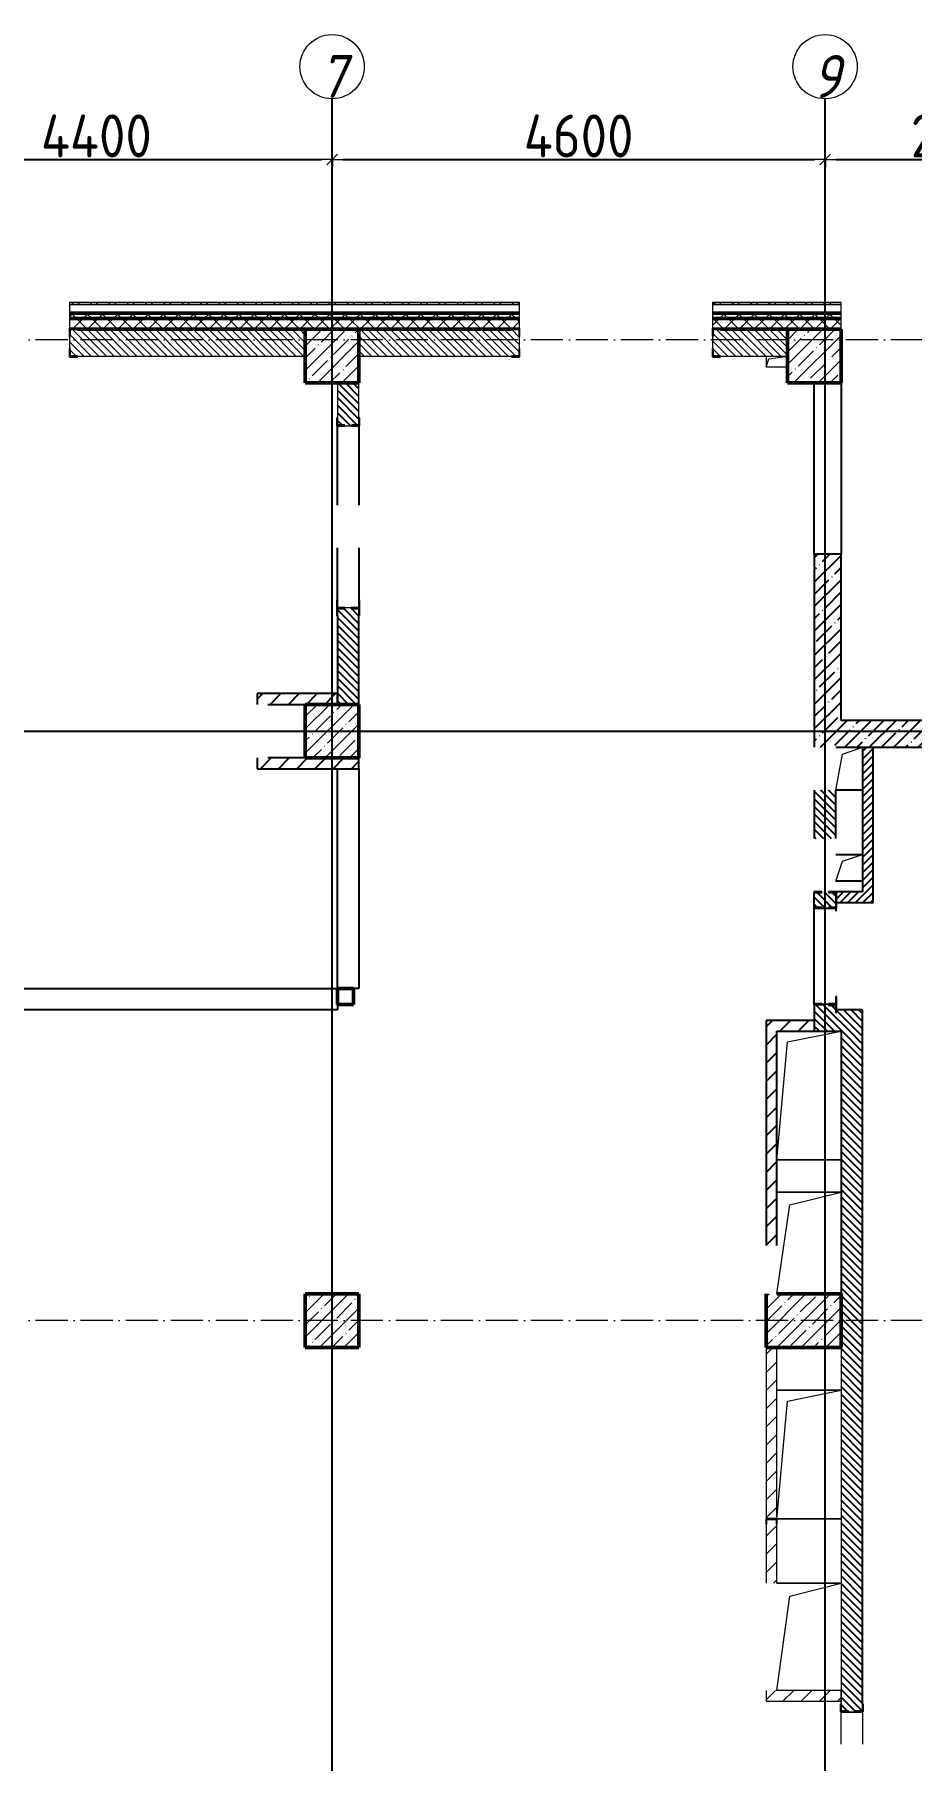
# Model space of a CAD drawing. Header units: millimetres. Extents: x -135211 to 49383, y -8033 to 228499.
# Drawn here: x -122870 to -114686, y 162310 to 178413 of the extents above; entities that cross this region are included whole.
import ezdxf

# ---------------------------------------------------------------- set-up
doc = ezdxf.new("R2010")
doc.units = ezdxf.units.MM
doc.linetypes.add('50_200_ШТРИХ_1Т_ш5_п1_п1_', pattern=[700, 500, -100, 0, -100])
for name, color, linetype, lineweight in [('A-____-____-DIMS', 7, 'Continuous', 9), ('A-FLOR-____-OTLN', 7, 'Continuous', 9), ('A-GENM-____-MCUT', 7, 'Continuous', 25), ('A-GENM-____-OTLN', 7, 'Continuous', 9), ('A-GENM-____-OTLN-1', 7, 'Continuous', 25), ('A-WALL-____-MCUT-2', 7, 'Continuous', 50), ('A-WALL-____-MCUT-3', 7, 'Continuous', 9), ('A-WALL-____-PATT-1', 7, 'Continuous', 9), ('A-WALL-FNSH-MCUT-1', 7, 'Continuous', 9), ('I-WALL-____-OTLN', 7, 'Continuous', 9), ('S-COLS-____-MCUT', 7, 'Continuous', 50), ('S-COLS-____-OTLN', 7, 'Continuous', 9), ('S-GRID-____-IDEN', 7, 'Continuous', 9), ('S-GRID-____-OTLN-1', 7, '50_200_ШТРИХ_1Т_ш5_п1_п1_', 9)]:
    doc.layers.add(name, color=color, linetype=linetype, lineweight=lineweight)
doc.styles.add('ISOCPEUR_I', font='isocpeui.ttf', dxfattribs={"width": 0.9, "height": 2.5})
doc.styles.add('СПДС', font='isocpeur.ttf', dxfattribs={"width": 0.9})
doc.dimstyles.new('Размера А3', dxfattribs={"dimtxt": 200, "dimasz": 100, "dimexe": 70, "dimexo": 100, "dimgap": 20, "dimtad": 1, "dimdec": 0, "dimrnd": 10, "dimzin": 0, "dimdsep": 46, "dimtxsty": 'СПДС', "dimblk": 'ARROWHEAD_6', "dimcen": 1, "dimclrd": 256, "dimclre": 256, "dimclrt": 256, "dimazin": 0, "dimtfac": 1, "dimtdec": 0, "dimtmove": 2, "dimatfit": 3, "dimfxl": 1, "dimtolj": 1, "dimtzin": 0, "dimarcsym": 0})
pattern_1 = [(135, (-129942.255, 127932.027), (-35.35534, -35.35534), [])]
pattern_2 = [(45, (-129942.25, 127932.03), (-70.71068, 70.71068), []), (135, (-129942.25, 127932.03), (-70.71068, -70.71068), [])]
pattern_3 = [(45, (-129942.25, 127932.03), (-114.04925, 114.04925), []), (45, (-129828.2, 127932.03), (-114.04925, 114.04925), [201.612, -40.322, 3.353, -36.97])]
pattern_4 = [(45, (-129942.255, 127932.027), (-35.35534, 35.35534), [])]
pattern_5 = [(45, (-129942.25, 127932.03), (-84.8528, 84.8528), [])]

# ---------------------------------------------------------------- blocks, each defined once
blk = doc.blocks.new('BSC_Колонна _Прямоугольная - 500х500-V12-АР1_План отверстий 3 этажа в осях 1-64_А-ГГ')
at = {"layer": 'S-COLS-____-OTLN'}
h = blk.add_hatch(dxfattribs=at)
h.set_pattern_fill('FP_46', color=256, style=0, pattern_type=2)
h.set_pattern_definition([(45, (-9850, -43981.04), (-114.04925, 114.04925), []), (45, (-9735.95, -43981.04), (-114.04925, 114.04925), [201.613, -40.323, 3.353, -36.97])])
h.paths.add_polyline_path([(-250, -250), (250, -250), (250, 250), (-250, 250)], flags=0)
at = {"layer": 'S-COLS-____-MCUT'}
for p, q in [((250, 250), (-250, 250)), ((-250, 250), (-250, -250)), ((250, -250), (250, 250)), ((-250, -250), (250, -250))]:
    blk.add_line(p, q, dxfattribs=at)
blk = doc.blocks.new('BSC_Колонна _Прямоугольная - 500х500-V78-АР1_План отверстий 3 этажа в осях 1-64_А-ГГ')
at = {"layer": 'S-COLS-____-OTLN'}
h = blk.add_hatch(dxfattribs=at)
h.set_pattern_fill('FP_115', color=256, style=0, pattern_type=2)
h.set_pattern_definition([(45, (-9850, -47481.04), (-114.04925, 114.04925), []), (45, (-9735.95, -47481.04), (-114.04925, 114.04925), [201.613, -40.323, 3.353, -36.97])])
h.paths.add_polyline_path([(-250, -250), (250, -250), (250, 250), (-250, 250)], flags=0)
at = {"layer": 'S-COLS-____-MCUT'}
for p, q in [((250, 250), (-250, 250)), ((-250, 250), (-250, -250)), ((250, -250), (250, 250)), ((-250, -250), (250, -250))]:
    blk.add_line(p, q, dxfattribs=at)
blk = doc.blocks.new('BSC_Колонна _Прямоугольная - 500х500-V79-АР1_План отверстий 3 этажа в осях 1-64_А-ГГ')
at = {"layer": 'S-COLS-____-OTLN'}
h = blk.add_hatch(dxfattribs=at)
h.set_pattern_fill('FP_116', color=256, style=0, pattern_type=2)
h.set_pattern_definition([(45, (-9850, -38481.04), (-114.04925, 114.04925), []), (45, (-9735.95, -38481.04), (-114.04925, 114.04925), [201.613, -40.323, 3.353, -36.97])])
h.paths.add_polyline_path([(-250, -250), (250, -250), (250, 250), (-250, 250)], flags=0)
at = {"layer": 'S-COLS-____-MCUT'}
for p, q in [((250, 250), (-250, 250)), ((-250, 250), (-250, -250)), ((250, -250), (250, 250)), ((-250, -250), (250, -250))]:
    blk.add_line(p, q, dxfattribs=at)
blk = doc.blocks.new('BSC_Колонна _Прямоугольная - 500х700-V128-АР1_План отверстий 3 этажа в осях 1-64_А-ГГ')
at = {"layer": 'S-COLS-____-OTLN'}
h = blk.add_hatch(dxfattribs=at)
h.set_pattern_fill('FP_151', color=256, style=0, pattern_type=2)
h.set_pattern_definition([(315, (-38481.04, 14250), (114.04925, 114.04925), []), (315, (-38481.04, 14135.95), (114.04925, 114.04925), [201.613, -40.323, 3.353, -36.97])])
h.paths.add_polyline_path([(-250, -350), (250, -350), (250, 350), (-250, 350), (-250, 124)], flags=0)
at = {"layer": 'S-COLS-____-MCUT'}
for p, q in [((250, 350), (-250, 350)), ((-250, 350), (-250, -350)), ((250, -350), (250, 250)), ((-250, -350), (250, -350))]:
    blk.add_line(p, q, dxfattribs=at)
blk = doc.blocks.new('Фахверк_СКБ_Уголок - 250_2700-27497298-АР1_План отверстий 3 этажа в осях 1-64_А-ГГ')
at = {"layer": 'A-GENM-____-MCUT'}
for p, q in [((200, 181), (125, 181)), ((125, 181), (125, 106)), ((131, 106), (131, 175)), ((131, 175), (200, 175)), ((200, 175), (200, 181)), ((125, 106), (131, 106)), ((131, -6), (125, -6)), ((125, -6), (125, -81)), ((125, -81), (200, -81)), ((131, -75), (131, -6)), ((200, -75), (131, -75)), ((200, -81), (200, -75))]:
    blk.add_line(p, q, dxfattribs=at)
blk = doc.blocks.new('Фахверк_СКБ_Уголок - 200_3960_зеркало-28268689-АР1_План отверстий 3 этажа в осях 1-64_А-ГГ')
at = {"layer": 'A-GENM-____-MCUT'}
for p, q in [((200, 156), (125, 156)), ((125, 156), (125, 81)), ((125, 81), (131, 81)), ((131, 19), (125, 19)), ((125, 19), (125, -56)), ((131, 81), (131, 150)), ((131, 150), (200, 150)), ((131, -50), (131, 19)), ((200, 150), (200, 156)), ((125, -56), (200, -56)), ((200, -50), (131, -50)), ((200, -56), (200, -50))]:
    blk.add_line(p, q, dxfattribs=at)
blk = doc.blocks.new('154_Стойка_СКБ_Уголок - СМ-2480_200-28447058-АР1_План отверстий 3 этажа в осях 1-64_А-ГГ')
at = {"layer": 'A-GENM-____-MCUT'}
for p, q in [((125, 156), (125, 81)), ((200, 156), (125, 156)), ((125, 81), (131, 81)), ((131, 19), (125, 19)), ((125, 19), (125, -56)), ((131, 81), (131, 150)), ((131, 150), (200, 150)), ((131, -50), (131, 19)), ((200, 150), (200, 156)), ((125, -56), (200, -56)), ((200, -50), (131, -50)), ((200, -56), (200, -50))]:
    blk.add_line(p, q, dxfattribs=at)
blk = doc.blocks.new('Стойка_Влож_Полоса боковая - Полоса-28346330-АР1_План отверстий 3 этажа в осях 1-64_А-ГГ')
at = {"layer": 'A-GENM-____-OTLN'}
for p, q in [((-5, -31), (-5, 31)), ((0, 31), (0, -31))]:
    blk.add_line(p, q, dxfattribs=at)
blk = doc.blocks.new('Стойка_Влож_Уголок - Уголок-28346305-АР1_План отверстий 3 этажа в осях 1-64_А-ГГ')
at = {"layer": 'A-GENM-____-MCUT'}
for p, q in [((75, 75), (0, 75)), ((0, 0), (6, 0)), ((6, 69), (75, 69)), ((6, 0), (6, 69)), ((75, 69), (75, 75))]:
    blk.add_line(p, q, dxfattribs=at)
blk = doc.blocks.new('154_Стойка_СКБ_Уголок - СМ-2480_200-28346303-АР1_План отверстий 3 этажа в осях 1-64_А-ГГ')
at = {"layer": 'A-GENM-____-MCUT'}
for p, q in [((125, 156), (125, 81)), ((200, 156), (125, 156)), ((125, 81), (131, 81)), ((131, 19), (125, 19)), ((125, 19), (125, -56)), ((131, 81), (131, 150)), ((131, 150), (200, 150)), ((131, -50), (131, 19)), ((200, 150), (200, 156)), ((125, -56), (200, -56)), ((200, -50), (131, -50)), ((200, -56), (200, -50))]:
    blk.add_line(p, q, dxfattribs=at)
blk = doc.blocks.new('Стойка_Влож_Полоса боковая - Полоса-28213942-АР1_План отверстий 3 этажа в осях 1-64_А-ГГ')
at = {"layer": 'A-GENM-____-OTLN'}
for p, q in [((-5, 60), (0, 60)), ((-5, -60), (-5, 60)), ((0, 31), (0, -31)), ((0, -60), (-5, -60))]:
    blk.add_line(p, q, dxfattribs=at)
blk = doc.blocks.new('Стойка_Влож_Уголок_Опорный - Уголок-28213941-АР1_План отверстий 3 этажа в осях 1-64_А-ГГ')
at = {"layer": 'A-GENM-____-OTLN'}
for p, q in [((-212, -6), (-212, 0)), ((0, 0), (0, -6)), ((-212, -75), (-212, -6)), ((-212, -6), (-206, -6)), ((-212, -75), (-206, -75)), ((-6, -6), (0, -6)), ((-6, -75), (0, -75)), ((0, -6), (0, -75))]:
    blk.add_line(p, q, dxfattribs=at)
blk = doc.blocks.new('Фахверк_СКБ_Уголок - 200_3960-28268576-АР1_План отверстий 3 этажа в осях 1-64_А-ГГ')
at = {"layer": 'A-GENM-____-MCUT'}
for p, q in [((200, 156), (125, 156)), ((125, 156), (125, 81)), ((125, 81), (131, 81)), ((131, 19), (125, 19)), ((125, 19), (125, -56)), ((131, 81), (131, 150)), ((131, 150), (200, 150)), ((131, -50), (131, 19)), ((200, 150), (200, 156)), ((125, -56), (200, -56)), ((200, -50), (131, -50)), ((200, -56), (200, -50))]:
    blk.add_line(p, q, dxfattribs=at)
blk = doc.blocks.new('154_Фахверк_СКБ_Швеллер - Тип_100_3960-28318856-АР1_План отверстий 3 этажа в осях 1-64_А-ГГ')
at = {"layer": 'A-GENM-____-MCUT'}
for p, q in [((175, 50), (125, 50)), ((125, 50), (125, -50)), ((128, 47), (175, 47)), ((128, -47), (128, 47)), ((175, 47), (175, 50)), ((125, -50), (175, -50)), ((175, -47), (128, -47)), ((175, -50), (175, -47))]:
    blk.add_line(p, q, dxfattribs=at)
blk = doc.blocks.new('AR_Отверстие прямоугольное _в плите_ - AR_Отверстие прямоугольное _в плите_-30459204-АР1_План отверстий 3 этажа в осях 1-64_А-ГГ')
at = {"layer": 'A-GENM-____-OTLN'}
for p, q in [((-63, 137), (125, 200)), ((-125, -200), (-63, 137)), ((-125, -200), (125, -200))]:
    blk.add_line(p, q, dxfattribs=at)
blk = doc.blocks.new('AR_Отверстие прямоугольное _в плите_ - AR_Отверстие прямоугольное _в плите_-30458064-АР1_План отверстий 3 этажа в осях 1-64_А-ГГ')
at = {"layer": 'A-GENM-____-OTLN'}
for p, q in [((125, 125), (-125, 125)), ((-125, -125), (-63, 63)), ((-63, 63), (125, 125)), ((-125, -125), (125, -125))]:
    blk.add_line(p, q, dxfattribs=at)
blk = doc.blocks.new('AR_Отверстие прямоугольное _в плите_ - AR_Отверстие прямоугольное _в плите_-V180-АР1_План отверстий 3 этажа в осях 1-64_А-ГГ')
at = {"layer": 'A-GENM-____-OTLN'}
for p, q in [((-100, 50), (-100, -50)), ((-100, -50), (-75, 25)), ((-75, 25), (100, 50)), ((-100, -50), (100, -50))]:
    blk.add_line(p, q, dxfattribs=at)
blk = doc.blocks.new('AR_Отверстие прямоугольное _в плите_ - AR_Отверстие прямоугольное _в плите_-30552822-АР1_План отверстий 3 этажа в осях 1-64_А-ГГ')
at = {"layer": 'A-GENM-____-OTLN'}
for p, q in [((300, 475), (-300, 475)), ((-300, -475), (-180, 355)), ((-180, 355), (300, 475))]:
    blk.add_line(p, q, dxfattribs=at)
blk = doc.blocks.new('AR_Отверстие прямоугольное _в плите_ - AR_Отверстие прямоугольное _в плите_-30552702-АР1_План отверстий 3 этажа в осях 1-64_А-ГГ')
at = {"layer": 'A-GENM-____-OTLN'}
for p, q in [((300, 500), (-300, 500)), ((-180, 380), (300, 500)), ((-300, -500), (-180, 380))]:
    blk.add_line(p, q, dxfattribs=at)
blk = doc.blocks.new('AR_Отверстие прямоугольное _в плите_ - AR_Отверстие прямоугольное _в плите_-30552720-АР1_План отверстий 3 этажа в осях 1-64_А-ГГ')
at = {"layer": 'A-GENM-____-OTLN'}
for p, q in [((300, 600), (-300, 600)), ((-300, -600), (-200, 500)), ((-200, 500), (300, 600)), ((-300, -600), (300, -600))]:
    blk.add_line(p, q, dxfattribs=at)
blk = doc.blocks.new('AR_Отверстие прямоугольное _в плите_ - AR_Отверстие прямоугольное _в плите_-V207-АР1_План отверстий 3 этажа в осях 1-64_А-ГГ')
at = {"layer": 'A-GENM-____-OTLN'}
for p, q in [((-300, -600), (-200, 500)), ((-200, 500), (300, 600)), ((-300, -600), (300, -600))]:
    blk.add_line(p, q, dxfattribs=at)
blk = doc.blocks.new('BSC_Колонна _Прямоугольная1 - 150х150 _металл_-35311905-АР1_План отверстий 3 этажа в осях 1-64_А-ГГ')
at = {"layer": 'S-COLS-____-MCUT'}
for p, q in [((75, 75), (-75, 75)), ((-75, 75), (-75, -75)), ((75, -75), (75, 75)), ((-75, -75), (75, -75))]:
    blk.add_line(p, q, dxfattribs=at)
blk = doc.blocks.new('Ось сетки - Круг_Ø6_00__ISO-2_5_0_9K_-25732049-АР1_План отверстий 3 этажа в осях 1-64_А-ГГ')
at = {"layer": 'S-GRID-____-IDEN'}
blk.add_circle((0, 0), 3, dxfattribs=at)
blk = doc.blocks.new('ARROWHEAD_6')
at = {"color": 0, "linetype": 'Continuous'}
for p, q in [((0, 0), (-1, 0)), ((-0.5, -0.5), (0.5, 0.5))]:
    blk.add_line(p, q, dxfattribs=at)
blk = doc.blocks.new('*D1032')
at = {"layer": 'A-____-____-DIMS', "lineweight": -2, "transparency": 16777216}
for p, q in [((-124492, 177253), (-124492, 177177)), ((-124392, 177247), (-120192, 177247)), ((-120092, 177253), (-120092, 177177))]:
    blk.add_line(p, q, dxfattribs=at)
at = {"layer": 'Defpoints', "color": 0, "transparency": 16777216}
for p in [(-124492, 177353), (-120092, 177353), (-120092, 177247)]:
    blk.add_point(p, dxfattribs=at)
at = {"layer": 'A-____-____-DIMS', "lineweight": -2, "transparency": 16777216, "xscale": 100, "yscale": 100, "zscale": 100, "rotation": 180}
blk.add_blockref('ARROWHEAD_6', (-124492, 177247), dxfattribs=at)
at = {"layer": 'A-____-____-DIMS', "lineweight": -2, "transparency": 16777216, "xscale": 100, "yscale": 100, "zscale": 100}
blk.add_blockref('ARROWHEAD_6', (-120092, 177247), dxfattribs=at)
at = {"layer": 'A-____-____-DIMS', "transparency": 16777216, "insert": (-122292, 177467), "char_height": 400, "attachment_point": 5, "style": 'СПДС'}
blk.add_mtext('\\A1;4400', dxfattribs=at)
blk = doc.blocks.new('*D1033')
at = {"layer": 'A-____-____-DIMS', "lineweight": -2, "transparency": 16777216}
for p, q in [((-120092, 177253), (-120092, 177177)), ((-119992, 177247), (-115592, 177247)), ((-115492, 177253), (-115492, 177177))]:
    blk.add_line(p, q, dxfattribs=at)
at = {"layer": 'Defpoints', "color": 0, "transparency": 16777216}
for p in [(-120092, 177353), (-115492, 177353), (-115492, 177247)]:
    blk.add_point(p, dxfattribs=at)
at = {"layer": 'A-____-____-DIMS', "lineweight": -2, "transparency": 16777216, "xscale": 100, "yscale": 100, "zscale": 100, "rotation": 180}
blk.add_blockref('ARROWHEAD_6', (-120092, 177247), dxfattribs=at)
at = {"layer": 'A-____-____-DIMS', "lineweight": -2, "transparency": 16777216, "xscale": 100, "yscale": 100, "zscale": 100}
blk.add_blockref('ARROWHEAD_6', (-115492, 177247), dxfattribs=at)
at = {"layer": 'A-____-____-DIMS', "transparency": 16777216, "insert": (-117792, 177467), "char_height": 400, "attachment_point": 5, "style": 'СПДС'}
blk.add_mtext('\\A1;4600', dxfattribs=at)
blk = doc.blocks.new('*D1034')
at = {"layer": 'A-____-____-DIMS', "lineweight": -2, "transparency": 16777216}
for p, q in [((-115492, 177253), (-115492, 177177)), ((-115392, 177247), (-112992, 177247)), ((-112892, 177253), (-112892, 177177))]:
    blk.add_line(p, q, dxfattribs=at)
at = {"layer": 'Defpoints', "color": 0, "transparency": 16777216}
for p in [(-115492, 177353), (-112892, 177353), (-112892, 177247)]:
    blk.add_point(p, dxfattribs=at)
at = {"layer": 'A-____-____-DIMS', "lineweight": -2, "transparency": 16777216, "xscale": 100, "yscale": 100, "zscale": 100, "rotation": 180}
blk.add_blockref('ARROWHEAD_6', (-115492, 177247), dxfattribs=at)
at = {"layer": 'A-____-____-DIMS', "lineweight": -2, "transparency": 16777216, "xscale": 100, "yscale": 100, "zscale": 100}
blk.add_blockref('ARROWHEAD_6', (-112892, 177247), dxfattribs=at)
at = {"layer": 'A-____-____-DIMS', "transparency": 16777216, "insert": (-114192, 177467), "char_height": 400, "attachment_point": 5, "style": 'СПДС'}
blk.add_mtext('\\A1;2600', dxfattribs=at)

msp = doc.modelspace()

# ---------------------------------------------------------------- hatches: boundary and pattern name
h = msp.add_hatch()
h.set_pattern_fill('FP_6', color=256, style=0, pattern_type=2)
h.set_pattern_definition(pattern_1)
h.paths.add_polyline_path([(-119842.3, 172163.1), (-119842.3, 173057.1), (-119911.3, 173057.1), (-119911.3, 173063.1), (-119973.3, 173063.1), (-119973.3, 173057.1), (-120042.3, 173057.1), (-120042.3, 172163.1), (-119882.3, 172163.1)], flags=0)
h.paths.add_polyline_path([(-119911.3, 174763.1), (-119911.3, 174769.1), (-119842.3, 174769.1), (-119842.3, 175163.1), (-120042.3, 175163.1), (-120042.3, 174769.1), (-119973.3, 174769.1), (-119973.3, 174763.1)], flags=0)
h = msp.add_hatch()
h.set_pattern_fill('FP_38', color=256, style=0, pattern_type=2)
h.set_pattern_definition(pattern_3)
h.paths.add_polyline_path([(-115592.3, 171763.1), (-115342.3, 171763.1), (-115342.3, 173563.1), (-115592.3, 173563.1), (-115592.3, 173387.7)], flags=0)
h = msp.add_hatch()
h.set_pattern_fill('FP_4', color=256, style=0, pattern_type=2)
h.set_pattern_definition(pattern_5)
h.paths.add_polyline_path([(-120042.3, 172163.1), (-120042.3, 172263.1), (-120792.3, 172263.1), (-120792.3, 172163.1), (-120342.3, 172163.1)], flags=0)
h = msp.add_hatch()
h.set_pattern_fill('FP_38', color=256, style=0, pattern_type=2)
h.set_pattern_definition(pattern_3)
h.paths.add_polyline_path([(-106892.3, 171763.1), (-106892.3, 172013.1), (-115342.3, 172013.1), (-115342.3, 171763.1), (-108746.4, 171763.1)], flags=0)
h = msp.add_hatch()
h.set_pattern_fill('FP_4', color=256, style=0, pattern_type=2)
h.set_pattern_definition(pattern_5)
h.paths.add_polyline_path([(-120692.3, 171563.1), (-119842.3, 171563.1), (-119842.3, 171663.1), (-120792.3, 171663.1), (-120792.3, 171563.1)], flags=0)
h = msp.add_hatch()
h.set_pattern_fill('FP_5', color=256, style=0, pattern_type=2)
h.set_pattern_definition(pattern_4)
h.paths.add_polyline_path([(-115042.3, 170413.1), (-115042.3, 171763.1), (-115142.3, 171763.1), (-115142.3, 170413.1)], flags=0)
h = msp.add_hatch()
h.set_pattern_fill('FP_6', color=256, style=0, pattern_type=2)
h.set_pattern_definition(pattern_1)
h.paths.add_polyline_path([(-115552.3, 169313.1), (-115392.3, 169313.1), (-115392.3, 169363.1), (-115592.3, 169363.1), (-115592.3, 169313.1)], flags=0)
h.paths.add_polyline_path([(-115461.3, 170263.1), (-115461.3, 170269.1), (-115392.3, 170269.1), (-115392.3, 170407.1), (-115461.3, 170407.1), (-115461.3, 170413.1), (-115523.3, 170413.1), (-115523.3, 170407.1), (-115592.3, 170407.1), (-115591.5, 170269.1), (-115523.3, 170269.1), (-115523.3, 170263.1)], flags=0)
h.paths.add_polyline_path([(-115392.3, 170913.1), (-115392.3, 171363.1), (-115592.3, 171363.1), (-115592.3, 170913.1), (-115505.6, 170913.1)], flags=0)
h = msp.add_hatch()
h.set_pattern_fill('FP_5', color=256, style=0, pattern_type=2)
h.set_pattern_definition(pattern_4)
h.paths.add_polyline_path([(-115386.3, 170313.1), (-115042.3, 170313.1), (-115042.3, 170413.1), (-115386.3, 170413.1), (-115386.3, 170315.5)], flags=0)
h = msp.add_hatch()
h.set_pattern_fill('FP_6', color=256, style=0, pattern_type=2)
h.set_pattern_definition(pattern_1)
h.paths.add_polyline_path([(-115342.3, 169113.1), (-115142.3, 169113.1), (-115142.3, 169313.1), (-115592.3, 169313.1), (-115592.3, 169113.1)], flags=0)
h = msp.add_hatch()
h.set_pattern_fill('FP_4', color=256, style=0, pattern_type=2)
h.set_pattern_definition(pattern_5)
h.paths.add_polyline_path([(-115942.3, 167113.1), (-115942.3, 169213.1), (-116042.3, 169213.1), (-116042.3, 167113.1), (-116023.9, 167113.1)], flags=0)
h = msp.add_hatch()
h.set_pattern_fill('FP_4', color=256, style=0, pattern_type=2)
h.set_pattern_definition(pattern_5)
h.paths.add_polyline_path([(-115942.3, 169113.1), (-115592.3, 169113.1), (-115592.3, 169213.1), (-115942.3, 169213.1)], flags=0)
h = msp.add_hatch()
h.set_pattern_fill('FP_6', color=256, style=0, pattern_type=2)
h.set_pattern_definition(pattern_1)
h.paths.add_polyline_path([(-115342.3, 160663.1), (-115142.3, 160663.1), (-115142.3, 161057.1), (-115211.3, 161057.1), (-115211.3, 161063.1), (-115273.3, 161063.1), (-115273.3, 161057.1), (-115342.3, 161057.1), (-115342.3, 160988.1)], flags=0)
h.paths.add_polyline_path([(-115211.3, 162763.1), (-115211.3, 162769.1), (-115142.3, 162769.1), (-115142.3, 169113.1), (-115342.3, 169113.1), (-115342.1, 162769.1), (-115273.3, 162769.1), (-115273.3, 162763.1)], flags=0)
at = {"layer": 'A-WALL-____-PATT-1'}
h = msp.add_hatch(dxfattribs=at)
h.set_pattern_fill('FP_3', color=256, style=0, pattern_type=2)
h.set_pattern_definition([(45, (-129942.25, 127932.03), (-85.53659, 85.53659), []), (45, (-129885.23, 127932.03), (-85.53659, 85.53659), [])])
h.paths.add_polyline_path([(-106162.3, 175893.1), (-106162.3, 175913.1), (-114342.3, 175913.1), (-114342.3, 175893.1), (-108746.4, 175893.1)], flags=0)
h.paths.add_polyline_path([(-115342.3, 175893.1), (-115342.3, 175913.1), (-116542.3, 175913.1), (-116542.3, 175893.1), (-115816.2, 175893.1)], flags=0)
h.paths.add_polyline_path([(-118342.3, 175893.1), (-118342.3, 175913.1), (-122542.3, 175913.1), (-122542.3, 175893.1), (-119351.1, 175893.1)], flags=0)
h.paths.add_polyline_path([(-124342.3, 175893.1), (-124342.3, 175913.1), (-132622.3, 175913.1), (-132622.3, 175893.1), (-124653.5, 175893.1)], flags=0)
h = msp.add_hatch(dxfattribs=at)
h.set_pattern_fill('FP_1', color=256, style=0, pattern_type=2)
h.set_pattern_definition(pattern_2)
h.paths.add_polyline_path([(-106162.3, 175763.1), (-106162.3, 175813.1), (-114342.3, 175813.1), (-114342.3, 175763.1), (-108746.4, 175763.1)], flags=0)
h.paths.add_polyline_path([(-115342.3, 175763.1), (-115342.3, 175813.1), (-116542.3, 175813.1), (-116542.3, 175763.1), (-115816.2, 175763.1)], flags=0)
h.paths.add_polyline_path([(-118342.3, 175763.1), (-118342.3, 175813.1), (-122542.3, 175813.1), (-122542.3, 175763.1), (-119351.1, 175763.1)], flags=0)
h.paths.add_polyline_path([(-124653.5, 175763.1), (-124342.3, 175763.1), (-124342.3, 175813.1), (-132492.3, 175813.1), (-132492.3, 175763.1), (-126421, 175763.1)], flags=0)
h = msp.add_hatch(dxfattribs=at)
h.set_pattern_fill('FP_1', color=256, style=0, pattern_type=2)
h.set_pattern_definition(pattern_2)
h.paths.add_polyline_path([(-106242.3, 175663.1), (-106162.3, 175663.1), (-106162.3, 175763.1), (-114342.3, 175763.1), (-114342.3, 175663.1), (-106292.3, 175663.1)], flags=0)
h.paths.add_polyline_path([(-115342.3, 175663.1), (-115342.3, 175763.1), (-116542.3, 175763.1), (-116542.3, 175669.1), (-116467.3, 175669.1), (-116467.3, 175663.1), (-115816.2, 175663.1)], flags=0)
h.paths.add_polyline_path([(-118417.3, 175663.1), (-118417.3, 175669.1), (-118342.3, 175669.1), (-118342.3, 175763.1), (-122542.3, 175763.1), (-122542.3, 175669.1), (-122467.3, 175669.1), (-122467.3, 175663.1), (-119351.1, 175663.1)], flags=0)
h.paths.add_polyline_path([(-124342.3, 175663.1), (-124342.3, 175763.1), (-132392.3, 175763.1), (-132392.3, 175663.1), (-124653.5, 175663.1)], flags=0)
h = msp.add_hatch(dxfattribs=at)
h.set_pattern_fill('FP_6', color=256, style=0, pattern_type=2)
h.set_pattern_definition(pattern_1)
h.paths.add_polyline_path([(-120342.3, 175413.1), (-120342.3, 175663.1), (-122536.3, 175663.1), (-122536.3, 175594.1), (-122542.3, 175594.1), (-122542.3, 175482.1), (-122536.3, 175482.1), (-122536.3, 175413.1), (-121118.6, 175413.1)], flags=0)
h = msp.add_hatch(dxfattribs=at)
h.set_pattern_fill('FP_6', color=256, style=0, pattern_type=2)
h.set_pattern_definition(pattern_1)
h.paths.add_polyline_path([(-116536.3, 175413.1), (-115842.3, 175413.1), (-115842.3, 175663.1), (-116536.3, 175663.1), (-116536.3, 175594.1), (-116542.3, 175594.1), (-116542.3, 175482.1), (-116536.3, 175482.1)], flags=0)
h.paths.add_polyline_path([(-119842.3, 175413.1), (-118348.3, 175414.1), (-118348.3, 175482.1), (-118342.3, 175482.1), (-118342.3, 175594.1), (-118348.3, 175594.1), (-118348.3, 175663.1), (-119842.3, 175663.1)], flags=0)
h = msp.add_hatch(dxfattribs=at)
h.set_pattern_fill('FP_4', color=256, style=0, pattern_type=2)
h.set_pattern_definition(pattern_5)
h.paths.add_polyline_path([(-115942.3, 162863.1), (-115942.3, 162963.1), (-116042.3, 162963.1), (-116042.3, 162863.1)], flags=0)
h.paths.add_polyline_path([(-115945.3, 163963.1), (-115942.3, 163963.1), (-115942.3, 164513.1), (-115945.3, 164513.1), (-115945.3, 164560.1), (-116039.3, 164560.1), (-116039.3, 164513.1), (-116042.3, 164513.1), (-116042.3, 163963.1), (-115973.5, 163963.1)], flags=0)
h.paths.add_polyline_path([(-116039.3, 164563.1), (-115942.3, 164563.1), (-115942.3, 166163.1), (-116042.3, 166163.1), (-116042.3, 164563.1)], flags=0)
h = msp.add_hatch(dxfattribs=at)
h.set_pattern_fill('FP_4', color=256, style=0, pattern_type=2)
h.set_pattern_definition(pattern_5)
h.paths.add_polyline_path([(-115342.3, 162863.1), (-115342.3, 162963.1), (-115942.3, 162963.1), (-115942.3, 162863.1), (-115816.2, 162863.1)], flags=0)
at = {"layer": 'S-COLS-____-OTLN'}
h = msp.add_hatch(dxfattribs=at)
h.set_pattern_fill('FP_38', color=256, style=0, pattern_type=2)
h.set_pattern_definition(pattern_3)
h.paths.add_polyline_path([(-115816.2, 175163.1), (-115342.3, 175163.1), (-115342.3, 175663.1), (-115842.3, 175663.1), (-115842.3, 175163.1)], flags=0)

# ---------------------------------------------------------------- linework, layer by layer
at = {"color": 251, "ltscale": 0.6, "true_color": 0x636466}
for p, q in [((-120092.3, 123449.4), (-120092.3, 177813)), ((-115492.3, 123449.4), (-115492.3, 177813)), ((-134611, 171913.1), (-103234.5, 171913.1))]:
    msp.add_line(p, q, dxfattribs=at)
for p, q in [((-115592.3, 173563.1), (-115592.3, 175163.1)), ((-115342.3, 175163.1), (-115342.3, 173563.1)), ((-120042.3, 174023.1), (-120042.3, 174763.1)), ((-119842.3, 174763.1), (-119842.3, 174023.1)), ((-120042.3, 173063.1), (-120042.3, 173623.1)), ((-119842.3, 173623.1), (-119842.3, 173063.1)), ((-115592.3, 173563.1), (-115592.3, 171763.1)), ((-115342.3, 173563.1), (-115592.3, 173563.1)), ((-115342.3, 172013.1), (-115342.3, 173563.1)), ((-120042.3, 172988.1), (-120042.3, 172163.1)), ((-119842.3, 172163.1), (-119842.3, 172988.1)), ((-120042.3, 172263.1), (-120792.3, 172263.1)), ((-120792.3, 172263.1), (-120792.3, 172163.1)), ((-120692.3, 172163.1), (-120342.3, 172163.1)), ((-120042.3, 172163.1), (-120042.3, 172263.1)), ((-106892.3, 172013.1), (-115342.3, 172013.1)), ((-120792.3, 171663.1), (-120792.3, 171563.1)), ((-120342.3, 171663.1), (-120692.3, 171663.1)), ((-119842.3, 171563.1), (-119842.3, 171663.1)), ((-115392.3, 171763.1), (-106892.3, 171763.1)), ((-115142.3, 171763.1), (-115142.3, 170413.1)), ((-115042.3, 170313.1), (-115042.3, 171763.1)), ((-120792.3, 171563.1), (-119842.3, 171563.1)), ((-120042.3, 169513.1), (-120042.3, 171563.1)), ((-119842.3, 171563.1), (-119842.3, 169513.1)), ((-115592.3, 171363.1), (-115592.3, 170913.1)), ((-115142.3, 171363.1), (-115392.3, 171363.1)), ((-115392.3, 170913.1), (-115392.3, 171363.1)), ((-115392.3, 170763.1), (-115142.3, 170763.1)), ((-115142.3, 170513.1), (-115392.3, 170513.1)), ((-115142.3, 170413.1), (-115386.3, 170413.1)), ((-115592.3, 169438.1), (-115592.3, 170263.1)), ((-115523.3, 170263.1), (-115461.3, 170263.1)), ((-115392.3, 170263.1), (-115392.3, 170233.1)), ((-115386.3, 170313.1), (-115042.3, 170313.1)), ((-124342.3, 169513.1), (-120042.3, 169513.1)), ((-119842.3, 169513.1), (-119892.3, 169513.1)), ((-120042.3, 169313.1), (-124342.3, 169313.1)), ((-120042.3, 169363.1), (-120042.3, 169313.1)), ((-115592.3, 169363.1), (-115592.3, 169113.1)), ((-115392.3, 169313.1), (-115392.3, 169363.1)), ((-115142.3, 169313.1), (-115392.3, 169313.1)), ((-115142.3, 162838.1), (-115142.3, 169313.1)), ((-116042.3, 169213.1), (-116042.3, 167113.1)), ((-115592.3, 169213.1), (-116042.3, 169213.1)), ((-115942.3, 167113.1), (-115942.3, 169113.1)), ((-115942.3, 169113.1), (-115592.3, 169113.1)), ((-115592.3, 169113.1), (-115342.3, 169113.1)), ((-115342.3, 169113.1), (-115342.3, 166663.1))]:
    msp.add_line(p, q)
at = {"layer": 'A-FLOR-____-OTLN'}
for p, q in [((-115342.3, 167913.1), (-115942.3, 167913.1)), ((-115942.3, 167613.1), (-115342.3, 167613.1)), ((-115942.3, 165763.1), (-115342.3, 165763.1)), ((-115342.3, 164563.1), (-115942.3, 164563.1)), ((-115942.3, 163963.1), (-115342.3, 163963.1))]:
    msp.add_line(p, q, dxfattribs=at)
at = {"layer": 'A-WALL-____-MCUT-2'}
for p, q in [((-118342.3, 175813.1), (-122542.3, 175813.1)), ((-118342.3, 175763.1), (-122542.3, 175763.1)), ((-115342.3, 175813.1), (-116542.3, 175813.1)), ((-115342.3, 175763.1), (-116542.3, 175763.1)), ((-122467.3, 175663.1), (-120342.3, 175663.1)), ((-118417.3, 175663.1), (-119842.3, 175663.1)), ((-115842.3, 175663.1), (-116467.3, 175663.1)), ((-115842.3, 175413.1), (-115842.3, 175663.1))]:
    msp.add_line(p, q, dxfattribs=at)
at = {"layer": 'A-WALL-____-MCUT-3'}
for p, q in [((-118342.3, 175893.1), (-122542.3, 175893.1)), ((-122542.3, 175893.1), (-122542.3, 175669.1)), ((-118342.3, 175669.1), (-118342.3, 175893.1)), ((-115342.3, 175893.1), (-116542.3, 175893.1)), ((-116542.3, 175893.1), (-116542.3, 175669.1)), ((-115342.3, 175663.1), (-115342.3, 175893.1)), ((-122542.3, 175594.1), (-122542.3, 175482.1)), ((-118342.3, 175482.1), (-118342.3, 175594.1)), ((-116542.3, 175594.1), (-116542.3, 175482.1)), ((-115842.3, 175663.1), (-115342.3, 175663.1)), ((-122467.3, 175413.1), (-120342.3, 175413.1)), ((-119842.3, 175413.1), (-118417.3, 175413.1)), ((-116467.3, 175413.1), (-115842.3, 175413.1)), ((-120042.3, 175163.1), (-120042.3, 174838.1)), ((-119842.3, 174838.1), (-119842.3, 175163.1)), ((-119973.3, 174763.1), (-119911.3, 174763.1)), ((-115342.3, 166163.1), (-115342.3, 162838.1))]:
    msp.add_line(p, q, dxfattribs=at)
at = {"layer": 'A-WALL-FNSH-MCUT-1'}
for p, q in [((-118342.3, 175913.1), (-122542.3, 175913.1)), ((-122542.3, 175913.1), (-122542.3, 175893.1)), ((-122542.3, 175893.1), (-118342.3, 175893.1)), ((-118342.3, 175893.1), (-118342.3, 175913.1)), ((-115342.3, 175913.1), (-116542.3, 175913.1)), ((-116542.3, 175913.1), (-116542.3, 175893.1)), ((-116542.3, 175893.1), (-115342.3, 175893.1)), ((-115342.3, 175893.1), (-115342.3, 175913.1)), ((-116042.3, 166163.1), (-116042.3, 164563.1)), ((-115942.3, 164563.1), (-115942.3, 166163.1)), ((-116042.3, 164513.1), (-116042.3, 163963.1)), ((-115942.3, 163963.1), (-115942.3, 164513.1)), ((-116042.3, 162963.1), (-116042.3, 162863.1)), ((-116042.3, 162863.1), (-115342.3, 162863.1)), ((-115342.3, 162963.1), (-115942.3, 162963.1)), ((-115342.3, 162863.1), (-115342.3, 162963.1))]:
    msp.add_line(p, q, dxfattribs=at)
at = {"layer": 'I-WALL-____-OTLN'}
for p, q in [((-115342.3, 162463.1), (-115342.3, 162763.1)), ((-115142.3, 162763.1), (-115142.3, 162463.1))]:
    msp.add_line(p, q, dxfattribs=at)
at = {"layer": 'S-COLS-____-MCUT'}
for p, q in [((-115342.3, 175663.1), (-115842.3, 175663.1)), ((-115342.3, 175163.1), (-115342.3, 175663.1)), ((-115842.3, 175413.1), (-115842.3, 175163.1)), ((-115842.3, 175163.1), (-115342.3, 175163.1))]:
    msp.add_line(p, q, dxfattribs=at)
at = {"layer": 'S-COLS-____-OTLN'}
msp.add_line((-115842.3, 175663.1), (-115842.3, 175413.1), dxfattribs=at)
at = {"layer": 'S-GRID-____-OTLN-1', "color": 251, "ltscale": 0.6, "true_color": 0x636466}
for p, q in [((-103234.5, 175563.1), (-134611, 175563.1)), ((-103234.5, 166413.1), (-134611, 166413.1))]:
    msp.add_line(p, q, dxfattribs=at)

# ---------------------------------------------------------------- block references
for name, p, rotation in [('Стойка_Влож_Уголок_Опорный - Уголок-28213941-АР1_План отверстий 3 этажа в осях 1-64_А-ГГ', (-120048.3, 173063.1), 180), ('154_Стойка_СКБ_Уголок - СМ-2480_200-28346303-АР1_План отверстий 3 этажа в осях 1-64_А-ГГ', (-119992.3, 173188.1), 269.9999999999999), ('Стойка_Влож_Полоса боковая - Полоса-28213942-АР1_План отверстий 3 этажа в осях 1-64_А-ГГ', (-119942.3, 173063.1), 269.9999999999999), ('Фахверк_СКБ_Уголок - 200_3960_зеркало-28268689-АР1_План отверстий 3 этажа в осях 1-64_А-ГГ', (-115542.3, 170538.1), 270.0000000000007), ('Фахверк_СКБ_Уголок - 200_3960_зеркало-28268689-АР1_План отверстий 3 этажа в осях 1-64_А-ГГ', (-115442.3, 170138.1), 90.00000000000071), ('BSC_Колонна _Прямоугольная1 - 150х150 _металл_-35311905-АР1_План отверстий 3 этажа в осях 1-64_А-ГГ', (-119967.3, 169438.1), 270.0000000000001), ('154_Стойка_СКБ_Уголок - СМ-2480_200-28447058-АР1_План отверстий 3 этажа в осях 1-64_А-ГГ', (-115442.3, 169238.1), 90.00000000000071), ('Стойка_Влож_Полоса боковая - Полоса-28346330-АР1_План отверстий 3 этажа в осях 1-64_А-ГГ', (-115492.3, 169363.1), 270.0000000000007), ('Стойка_Влож_Уголок - Уголок-28346305-АР1_План отверстий 3 этажа в осях 1-64_А-ГГ', (-115461.3, 169363.1), 270.0000000000007)]:
    msp.add_blockref(name, p, dxfattribs=dict(rotation=rotation))
for name, p in [('BSC_Колонна _Прямоугольная - 500х500-V12-АР1_План отверстий 3 этажа в осях 1-64_А-ГГ', (-120092.3, 171913.1)), ('AR_Отверстие прямоугольное _в плите_ - AR_Отверстие прямоугольное _в плите_-30459204-АР1_План отверстий 3 этажа в осях 1-64_А-ГГ', (-115267.3, 171563.1)), ('AR_Отверстие прямоугольное _в плите_ - AR_Отверстие прямоугольное _в плите_-30458064-АР1_План отверстий 3 этажа в осях 1-64_А-ГГ', (-115267.3, 170638.1)), ('AR_Отверстие прямоугольное _в плите_ - AR_Отверстие прямоугольное _в плите_-V207-АР1_План отверстий 3 этажа в осях 1-64_А-ГГ', (-115642.3, 168513.1))]:
    msp.add_blockref(name, p)
at = {"layer": 'A-GENM-____-OTLN'}
for name, p in [('AR_Отверстие прямоугольное _в плите_ - AR_Отверстие прямоугольное _в плите_-V180-АР1_План отверстий 3 этажа в осях 1-64_А-ГГ', (-115942.3, 175363.1)), ('AR_Отверстие прямоугольное _в плите_ - AR_Отверстие прямоугольное _в плите_-30552822-АР1_План отверстий 3 этажа в осях 1-64_А-ГГ', (-115642.3, 167138.1)), ('AR_Отверстие прямоугольное _в плите_ - AR_Отверстие прямоугольное _в плите_-30552720-АР1_План отверстий 3 этажа в осях 1-64_А-ГГ', (-115642.3, 165163.1)), ('AR_Отверстие прямоугольное _в плите_ - AR_Отверстие прямоугольное _в плите_-30552702-АР1_План отверстий 3 этажа в осях 1-64_А-ГГ', (-115642.3, 163463.1))]:
    msp.add_blockref(name, p, dxfattribs=at)
at = {"layer": 'A-GENM-____-OTLN', "rotation": 90.00000000000072}
msp.add_blockref('Стойка_Влож_Полоса боковая - Полоса-28213942-АР1_План отверстий 3 этажа в осях 1-64_А-ГГ', (-115242.3, 162763.1), dxfattribs=at)
at = {"layer": 'A-GENM-____-OTLN-1'}
for p in [(-122667.3, 175488.1), (-116667.3, 175488.1)]:
    msp.add_blockref('Фахверк_СКБ_Уголок - 250_2700-27497298-АР1_План отверстий 3 этажа в осях 1-64_А-ГГ', p, dxfattribs=at)
for name, p, rotation in [('Фахверк_СКБ_Уголок - 250_2700-27497298-АР1_План отверстий 3 этажа в осях 1-64_А-ГГ', (-118217.3, 175588.1), 180), ('Фахверк_СКБ_Уголок - 200_3960-28268576-АР1_План отверстий 3 этажа в осях 1-64_А-ГГ', (-119892.3, 174638.1), 89.99999999999991), ('154_Фахверк_СКБ_Швеллер - Тип_100_3960-28318856-АР1_План отверстий 3 этажа в осях 1-64_А-ГГ', (-115992.3, 164688.1), 269.9999999999999), ('154_Стойка_СКБ_Уголок - СМ-2480_200-28346303-АР1_План отверстий 3 этажа в осях 1-64_А-ГГ', (-115192.3, 162638.1), 90.00000000000071)]:
    msp.add_blockref(name, p, dxfattribs=dict(at, rotation=rotation))
at = {"layer": 'S-COLS-____-OTLN'}
for name, p in [('BSC_Колонна _Прямоугольная - 500х500-V78-АР1_План отверстий 3 этажа в осях 1-64_А-ГГ', (-120092.3, 175413.1)), ('BSC_Колонна _Прямоугольная - 500х500-V79-АР1_План отверстий 3 этажа в осях 1-64_А-ГГ', (-120092.3, 166413.1))]:
    msp.add_blockref(name, p, dxfattribs=at)
at = {"layer": 'S-COLS-____-OTLN', "rotation": 89.9999999999999}
msp.add_blockref('BSC_Колонна _Прямоугольная - 500х700-V128-АР1_План отверстий 3 этажа в осях 1-64_А-ГГ', (-115692.3, 166413.1), dxfattribs=at)
at = {"layer": 'S-GRID-____-IDEN', "xscale": 99.99999999999993, "yscale": 99.99999999999993, "zscale": 99.99999999999993}
for p in [(-120092.3, 178113), (-115492.3, 178113)]:
    msp.add_blockref('Ось сетки - Круг_Ø6_00__ISO-2_5_0_9K_-25732049-АР1_План отверстий 3 этажа в осях 1-64_А-ГГ', p, dxfattribs=at)

# ---------------------------------------------------------------- texts
at = {"layer": 'S-GRID-____-IDEN', "char_height": 400, "width": 202.025, "attachment_point": 1, "style": 'ISOCPEUR_I'}
for s, insert in [('\\fISOCPEUR|b0|i1|c204|p34|;\\W.9;7', (-120213.9, 178221.8)), ('\\fISOCPEUR|b0|i1|c204|p34|;\\W.9;9', (-115613.9, 178221.8))]:
    msp.add_mtext(s, dxfattribs=dict(at, insert=insert))

# ---------------------------------------------------------------- dimensions: what is measured, and where the dimension line sits
at = {"layer": 'A-____-____-DIMS'}
for base, p1, p2, picture, middle in [((-120092.3, 177246.8), (-124492.3, 177352.9), (-120092.3, 177352.9), '*D1032', (-122292.3, 177466.8)), ((-115492.3, 177246.8), (-120092.3, 177352.9), (-115492.3, 177352.9), '*D1033', (-117792.3, 177466.8)), ((-112892.3, 177246.8), (-115492.3, 177352.9), (-112892.3, 177352.9), '*D1034', (-114192.3, 177466.8))]:
    dim = msp.add_linear_dim(base=base, p1=p1, p2=p2, dimstyle='Размера А3', override={"dimtxt": 400}, dxfattribs=at)
    dim.commit()
    dim.dimension.update_dxf_attribs({"geometry": picture, "text_midpoint": middle})

doc.saveas('drawing.dxf')
